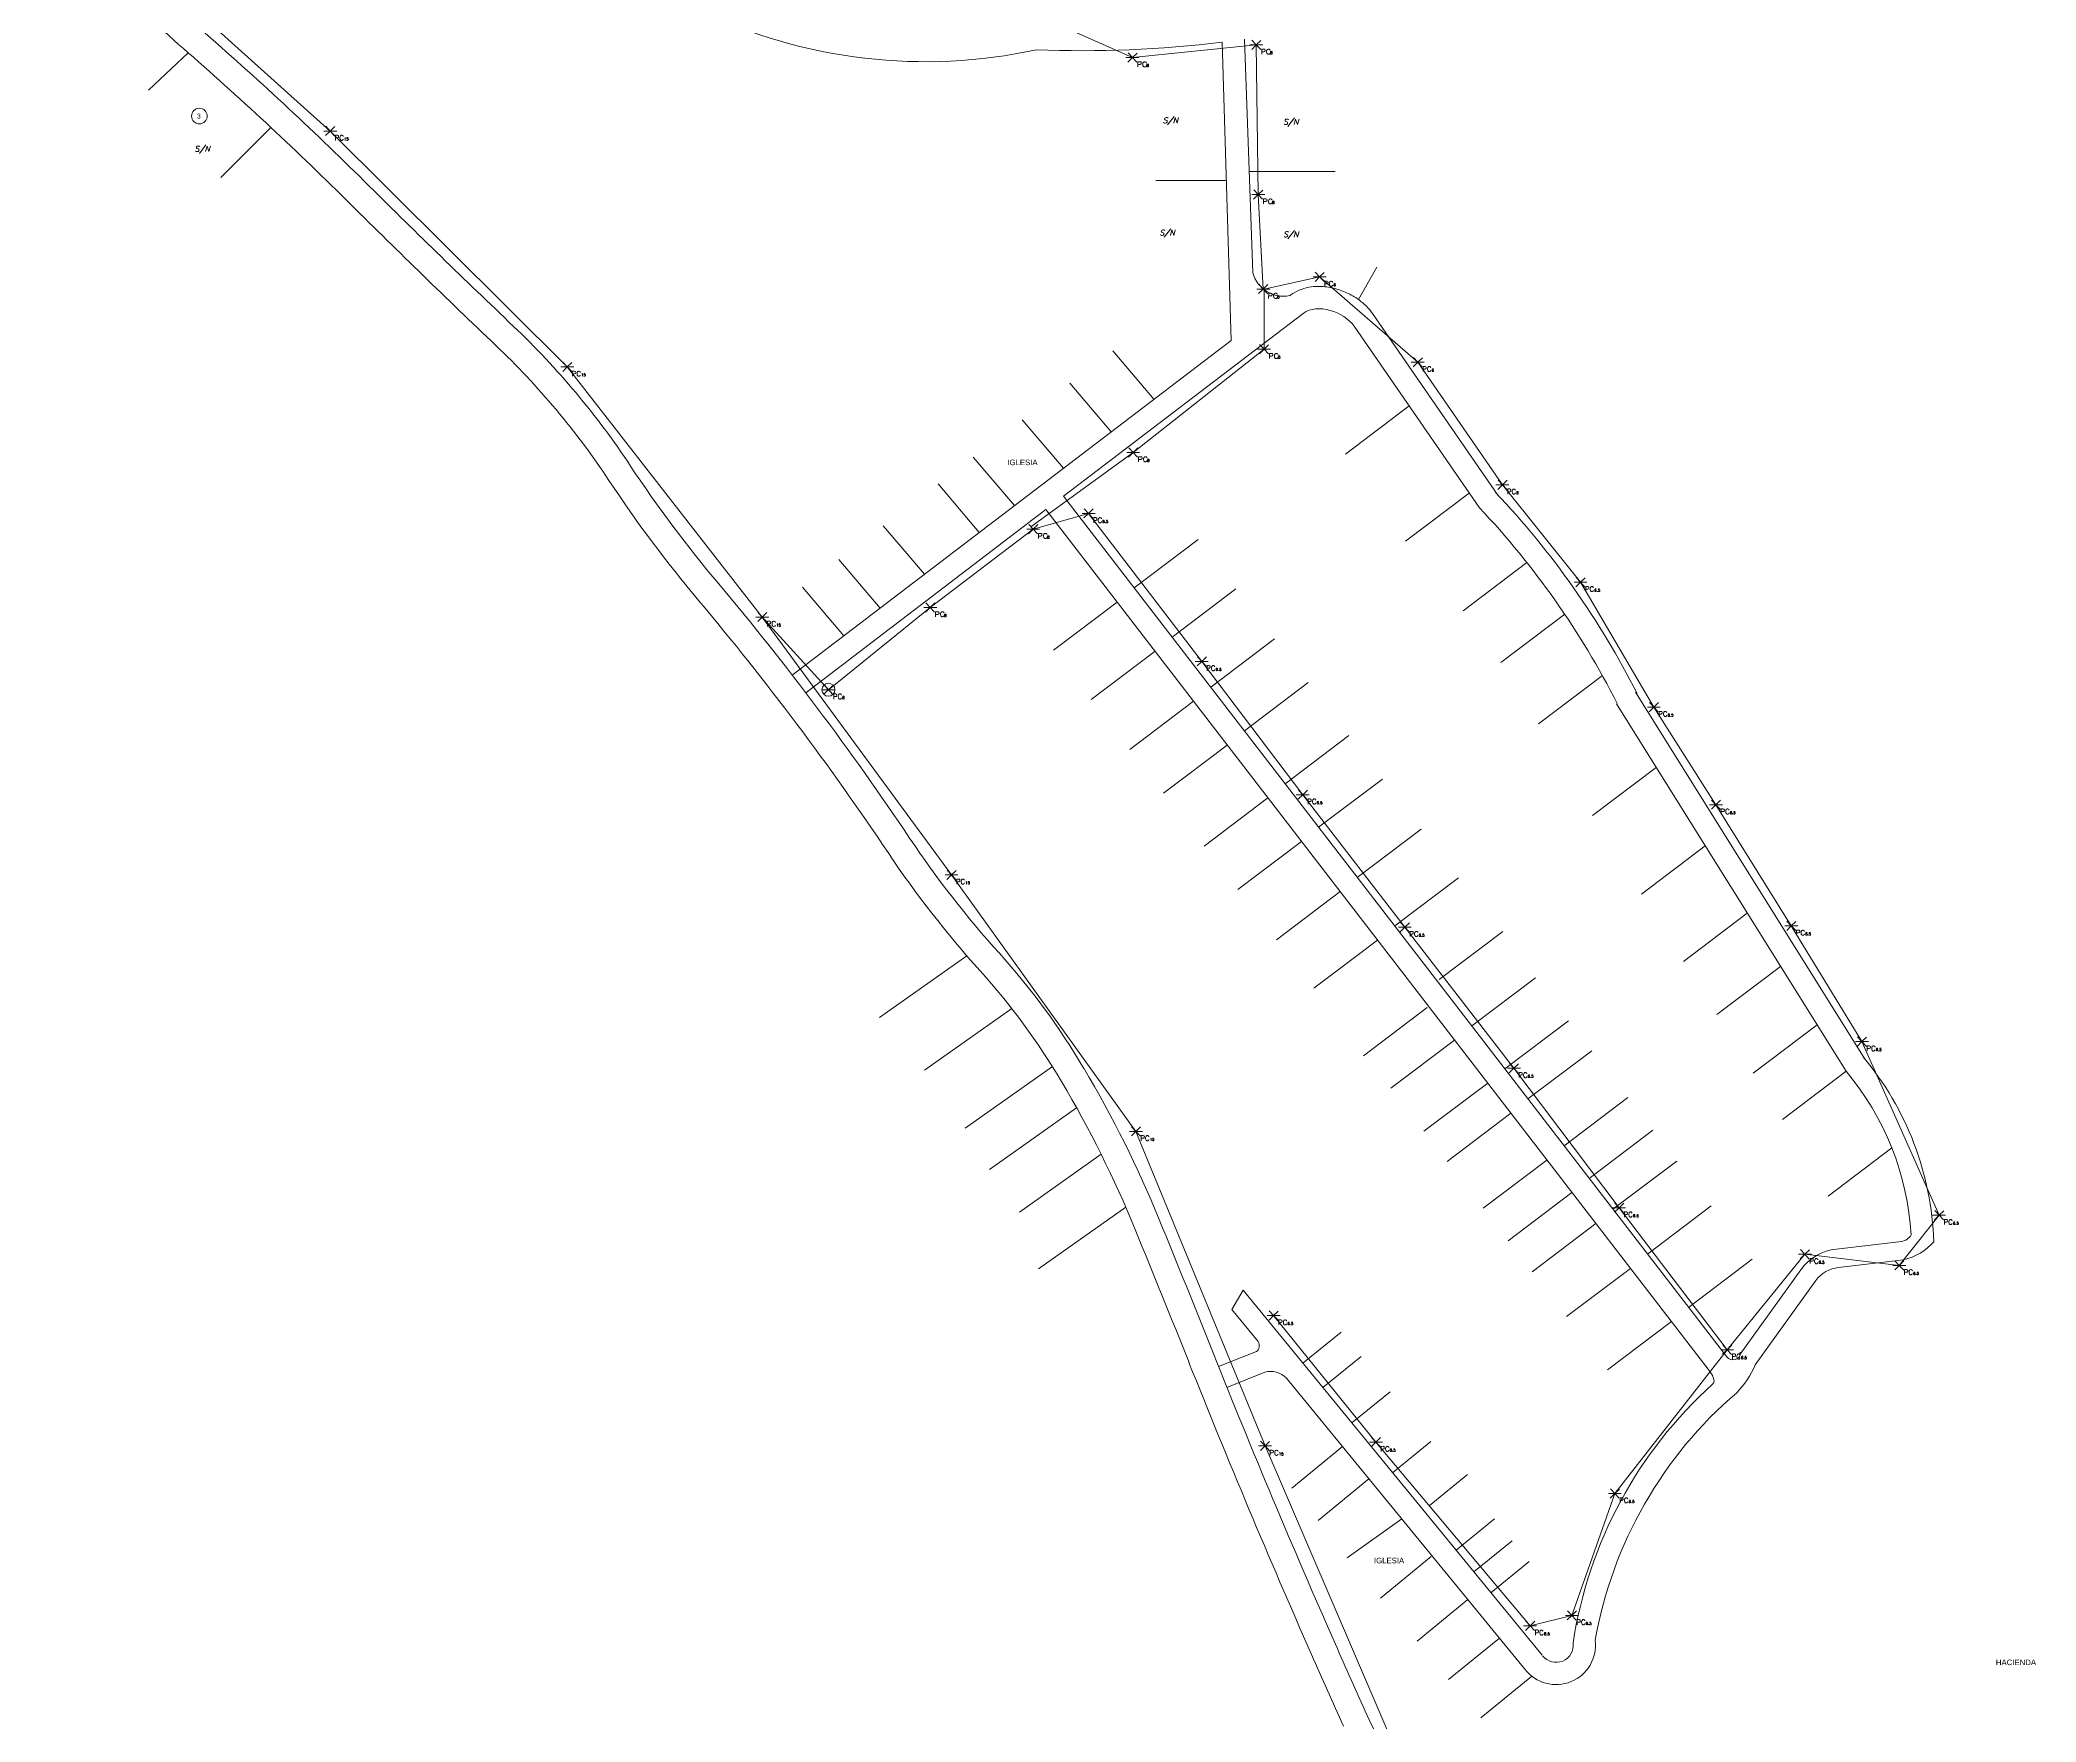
# Model space of a CAD drawing. Header units: metres. Extents: x 274894 to 280157, y 1481353 to 1490589.
# Drawn here: x 278455 to 278993, y 1488866 to 1489319 of the extents above; entities that cross this region are included whole.
import ezdxf
from ezdxf.enums import TextEntityAlignment as Align

# ---------------------------------------------------------------- set-up
doc = ezdxf.new("R2010")
doc.units = ezdxf.units.M
for name, color, linetype, lineweight in [('_ADDRESSDIBUJO', 7, 'Continuous', 0), ('_HOUSECOUNT', 7, 'Continuous', 0), ('_LOTLINE', 4, 'Continuous', 0), ('_POLEPED', 7, 'Continuous', 0), ('_STRAND', 3, 'Continuous', 0)]:
    doc.layers.add(name, color=color, linetype=linetype, lineweight=lineweight)
doc.styles.add('Address', font='ITALICS.shx', dxfattribs={"height": 1.5})
doc.styles.add('ROMANS', font='romans.shx', dxfattribs={"height": 0.2})
doc.styles.get("Standard").update_dxf_attribs({"font": 'arial.ttf'})
doc.styles.add('StrandDistance0', font='ENGINEERING.shx', dxfattribs={"height": 1.5})
doc.styles.add('Style-ENGINEERING', font='ENGINEERING.shx')

# ---------------------------------------------------------------- blocks, each defined once
blk = doc.blocks.new('PC15_E')
at = {"layer": '_POLEPED', "color": 1}
for p, q in [((-1.74, 0), (0, 0)), ((-1.19, 1.27), (0, 0)), ((0, 0), (1.24, 1.22)), ((0, 0), (1.74, 0)), ((-1.24, -1.22), (0, 0)), ((0, 0), (1.19, -1.27))]:
    blk.add_line(p, q, dxfattribs=at)
at = {"layer": '_POLEPED', "linetype": 'Continuous', "style": 'ROMANS'}
for s, height, p in [('PC', 1.391, (1.18, -2.51)), ('15', 0.732, (3.72, -2.51))]:
    blk.add_text(s, height=height, rotation=359.6478, dxfattribs=at).set_placement(p)
blk = doc.blocks.new('*U33')
at = {"layer": '_POLEPED', "linetype": 'Continuous'}
blk.add_line((206328.6, 1519837.21), (206328.59, 1519835.82), dxfattribs=at)
at = {"layer": '_POLEPED', "linetype": 'Continuous', "flags": 128}
blk.add_lwpolyline([(206328.6, 1519837.21), (206329.19, 1519837.21), (206329.39, 1519837.14), (206329.46, 1519837.07), (206329.52, 1519836.94), (206329.52, 1519836.74), (206329.46, 1519836.61), (206329.39, 1519836.54), (206329.19, 1519836.48), (206328.59, 1519836.48)], dxfattribs=at)
blk = doc.blocks.new('PC8_E')
at = {"layer": '_POLEPED', "color": 1}
for p, q in [((-1.74, 0), (0, 0)), ((-1.24, -1.22), (0, 0)), ((-1.19, 1.27), (0, 0)), ((0, 0), (1.24, 1.22)), ((0, 0), (1.74, 0)), ((0, 0), (1.19, -1.27))]:
    blk.add_line(p, q, dxfattribs=at)
at = {"layer": '_POLEPED', "linetype": 'Continuous', "flags": 128}
for points in [[(3.77, -1.47), (3.71, -1.34), (3.57, -1.2), (3.44, -1.13), (3.18, -1.13), (3.04, -1.2), (2.91, -1.33), (2.84, -1.46), (2.78, -1.66), (2.77, -1.99), (2.84, -2.19), (2.9, -2.32), (3.04, -2.46), (3.17, -2.52), (3.43, -2.53), (3.57, -2.46), (3.7, -2.33), (3.77, -2.2)], [(4, -1.78), (3.9, -1.81), (3.86, -1.88), (3.86, -1.95), (3.9, -2.02), (3.97, -2.06), (4.11, -2.09), (4.21, -2.13), (4.28, -2.2), (4.31, -2.27), (4.31, -2.37), (4.28, -2.44), (4.24, -2.48), (4.14, -2.51), (4, -2.51), (3.89, -2.47), (3.86, -2.44), (3.82, -2.37), (3.83, -2.26), (3.86, -2.19), (3.93, -2.13), (4.04, -2.09), (4.18, -2.06), (4.25, -2.02), (4.28, -1.95), (4.28, -1.88), (4.25, -1.81), (4.14, -1.78), (4, -1.78)]]:
    blk.add_lwpolyline(points, dxfattribs=at)
at = {"layer": '_POLEPED', "linetype": 'Continuous'}
blk.add_blockref('*U33', (-206327.14, -1519838.33), dxfattribs=at)
blk = doc.blocks.new('SN')
at = {"layer": '_ADDRESSDIBUJO', "color": 7, "linetype": 'Continuous', "lineweight": 0, "style": 'Address'}
blk.add_text('S/N', height=1.5, dxfattribs=at).set_placement((2, 0), align=Align.CENTER)
blk = doc.blocks.new('HCRES_3')
at = {"layer": '_HOUSECOUNT', "color": 1, "linetype": 'Continuous', "lineweight": 0}
blk.add_circle((0.14, 0), 2.1, dxfattribs=at)
at = {"layer": '_HOUSECOUNT', "color": 7, "linetype": 'Continuous', "lineweight": 0, "style": 'Style-ENGINEERING'}
blk.add_text('3', height=1.35, dxfattribs=at).set_placement((0, 0), align=Align.MIDDLE_CENTER)
blk = doc.blocks.new('PC6.5')
at = {"layer": '_POLEPED', "color": 1}
for p, q in [((-1.74, 0), (0, 0)), ((-1.24, -1.22), (0, 0)), ((-1.19, 1.27), (0, 0)), ((0, 0), (1.24, 1.22)), ((0, 0), (1.74, 0)), ((0, 0), (1.19, -1.27))]:
    blk.add_line(p, q, dxfattribs=at)
at = {"layer": '_POLEPED', "linetype": 'Continuous', "attachment_point": 7, "rotation": 359.6478, "line_spacing_factor": 0.72, "style": 'StrandDistance0'}
for s, insert, char_height in [('\\Fromans;PC', (1.18, -2.51), 1.3914), ('\\Fromans;6.5', (3.72, -2.51), 0.7317)]:
    blk.add_mtext(s, dxfattribs=dict(at, insert=insert, char_height=char_height))
blk = doc.blocks.new('PC6_E')
at = {"layer": '_POLEPED', "color": 1}
for p, q in [((-1.74, 0), (0, 0)), ((-1.24, -1.22), (0, 0)), ((-1.19, 1.27), (0, 0)), ((0, 0), (1.24, 1.22)), ((0, 0), (1.74, 0)), ((0, 0), (1.19, -1.27))]:
    blk.add_line(p, q, dxfattribs=at)
at = {"layer": '_POLEPED', "linetype": 'Continuous', "style": 'ROMANS'}
for s, height, p in [('PC', 1.391, (1.18, -2.51)), ('6', 0.732, (3.72, -2.51))]:
    blk.add_text(s, height=height, rotation=359.6478, dxfattribs=at).set_placement(p)
blk = doc.blocks.new('PC8_N')
at = {"layer": '_POLEPED', "color": 1}
for p, q in [((-1.24, -1.22), (1.24, 1.22)), ((-1.19, 1.27), (1.19, -1.27)), ((-1.74, 0), (1.74, 0))]:
    blk.add_line(p, q, dxfattribs=at)
blk.add_circle((0, 0), 1.74, dxfattribs=at)
at = {"layer": '_POLEPED', "linetype": 'Continuous', "style": 'ROMANS'}
for s, height, p in [('PC', 1.391, (1.18, -2.51)), ('8', 0.732, (3.72, -2.51))]:
    blk.add_text(s, height=height, rotation=359.6478, dxfattribs=at).set_placement(p)

msp = doc.modelspace()

# ---------------------------------------------------------------- linework, layer by layer
at = {"layer": '_LOTLINE'}
for p, q in [((278775.97, 1489238), (278773.56, 1489318.23)), ((278781.76, 1489256.13), (278779.55, 1489319.02)), ((278495.15, 1489315.4), (278484.49, 1489305.35)), ((278517.39, 1489295.31), (278503.94, 1489281.81)), ((278774.44, 1489280.99), (278755.65, 1489280.99)), ((278780.8, 1489283.46), (278803.97, 1489283.46)), ((278810.21, 1489249), (278815.2, 1489257.65)), ((278730.87, 1489196.08), (278795.38, 1489245.25)), ((278809.07, 1489241.81), (278842.81, 1489192.96)), ((278814.01, 1489245.22), (278847.75, 1489196.37)), ((278657.81, 1489147.93), (278775.97, 1489238)), ((278755.17, 1489222.15), (278744.08, 1489235.22)), ((278743.65, 1489213.37), (278732.57, 1489226.45)), ((278823.89, 1489220.36), (278806.72, 1489207.4)), ((278730.8, 1489203.57), (278719.71, 1489216.65)), ((278717.6, 1489193.51), (278706.51, 1489206.58)), ((278708.16, 1489186.31), (278697.07, 1489199.39)), ((278661.45, 1489143.16), (278726.1, 1489192.44)), ((278904.64, 1488960.75), (278726.1, 1489192.44)), ((278909.39, 1488964.41), (278730.87, 1489196.08)), ((278840.08, 1489196.91), (278822.92, 1489183.94)), ((278693.38, 1489175.04), (278682.29, 1489188.12)), ((278767.06, 1489184.36), (278749.89, 1489171.4)), ((278681.46, 1489165.96), (278670.37, 1489179.04)), ((278855.59, 1489178.19), (278838.42, 1489165.22)), ((278671.64, 1489158.48), (278660.55, 1489171.55)), ((278777.26, 1489171.12), (278760.1, 1489158.15)), ((278745.26, 1489167.57), (278728.1, 1489154.6)), ((278865.77, 1489164.28), (278848.6, 1489151.31)), ((278787.63, 1489157.67), (278770.46, 1489144.7)), ((278755.47, 1489154.32), (278738.3, 1489141.36)), ((278796.71, 1489145.88), (278779.54, 1489132.91)), ((278875.9, 1489147.79), (278858.73, 1489134.82)), ((278765.83, 1489140.88), (278748.67, 1489127.91)), ((278879.7, 1489140.14), (278941.54, 1489041.3)), ((278884.79, 1489143.32), (278946.62, 1489044.48)), ((278774.92, 1489129.09), (278757.75, 1489116.12)), ((278807.67, 1489131.66), (278790.5, 1489118.69)), ((278890.39, 1489123.06), (278873.22, 1489110.09)), ((278816.69, 1489119.95), (278799.52, 1489106.98)), ((278785.87, 1489114.87), (278768.71, 1489101.9)), ((278827.09, 1489106.46), (278809.92, 1489093.49)), ((278794.9, 1489103.16), (278777.73, 1489090.19)), ((278903.59, 1489101.96), (278886.42, 1489088.99)), ((278837.16, 1489093.39), (278819.99, 1489080.42)), ((278805.29, 1489089.67), (278788.13, 1489076.7)), ((278914.91, 1489083.85), (278897.75, 1489070.88)), ((278815.37, 1489076.59), (278798.2, 1489063.63)), ((278849.09, 1489078.95), (278831.93, 1489065.98)), ((278704.8, 1489072.37), (278681.31, 1489055.81)), ((278923.88, 1489069.52), (278906.72, 1489056.55)), ((278857.89, 1489066.49), (278840.72, 1489053.52)), ((278716.89, 1489058.19), (278693.39, 1489041.63)), ((278828.78, 1489058.45), (278811.61, 1489045.48)), ((278866.82, 1489054.9), (278849.65, 1489041.93)), ((278933.72, 1489053.8), (278916.55, 1489040.83)), ((278836.09, 1489049.7), (278818.93, 1489036.73)), ((278727.85, 1489042.55), (278704.36, 1489025.99)), ((278873.04, 1489046.83), (278855.87, 1489033.86)), ((278845.03, 1489038.11), (278827.86, 1489025.14)), ((278941.54, 1489041.3), (278924.37, 1489028.33)), ((278734.36, 1489031.47), (278710.87, 1489014.9)), ((278882.77, 1489034.2), (278865.61, 1489021.23)), ((278851.25, 1489030.03), (278834.08, 1489017.06)), ((278889.5, 1489025.46), (278872.34, 1489012.49)), ((278953.83, 1489020.7), (278936.66, 1489007.73)), ((278740.94, 1489018.98), (278718.97, 1489003.35)), ((278860.98, 1489017.4), (278843.81, 1489004.43)), ((278895.93, 1489017.12), (278878.77, 1489004.15)), ((278747.59, 1489004.72), (278724.1, 1488988.15)), ((278867.71, 1489008.67), (278850.54, 1488995.7)), ((278905.23, 1489005.05), (278888.06, 1488992.08)), ((278874.14, 1489000.33), (278856.97, 1488987.36)), ((278883.44, 1488988.26), (278866.27, 1488975.29)), ((278916.27, 1488990.72), (278899.11, 1488977.75)), ((278779.17, 1488982.37), (278776.17, 1488977.17)), ((278859.7, 1488884.19), (278779.17, 1488982.37)), ((278776.17, 1488977.17), (278783.2, 1488968.55)), ((278894.48, 1488973.93), (278877.31, 1488960.96)), ((278795.29, 1488962.72), (278805.61, 1488971.09)), ((278782.76, 1488965.92), (278772.58, 1488961.81)), ((278800.64, 1488956.2), (278810.96, 1488964.57)), ((278785.01, 1488960.36), (278774.83, 1488956.24)), ((278855.06, 1488880.39), (278790.85, 1488958.67)), ((278808.44, 1488946.69), (278818.76, 1488955.06)), ((278805.93, 1488940.29), (278792.26, 1488929.07)), ((278819.44, 1488933.28), (278829.76, 1488941.65)), ((278813.04, 1488931.62), (278799.37, 1488920.4)), ((278829.3, 1488924.4), (278839.62, 1488932.77)), ((278821.88, 1488920.84), (278807.16, 1488910.37)), ((278836.51, 1488912.46), (278846.83, 1488920.83)), ((278841.32, 1488906.61), (278851.64, 1488914.97)), ((278829.85, 1488910.72), (278816.17, 1488899.5)), ((278845.92, 1488900.99), (278856.24, 1488909.36)), ((278839.68, 1488899.14), (278826.01, 1488887.92)), ((278848.17, 1488888.79), (278834.5, 1488877.58)), ((278856.9, 1488878.52), (278843.23, 1488867.31))]:
    msp.add_line(p, q, dxfattribs=at)
for points in [[(278913.02, 1488965.17), (278929.32, 1488987.88, -0.215544), (278938.97, 1488993.45), (278956.43, 1488995.53, 0.241498), (278959.05, 1488997.3, 0.290122)], [(278917.08, 1488962.26), (278933.38, 1488984.96, -0.216875), (278939.51, 1488988.48), (278957.02, 1488990.57, 0.158137), (278965.14, 1488995.43, 0.241498)]]:
    msp.add_lwpolyline(points, format="xyb", dxfattribs=at)
for centre, radius, start, end in [((279001.18, 1489893.62), 768.38, 224.72423, 228.80966), ((278693.62, 1489453.9), 140.92, 244.4464, 282.2516), ((277868.54, 1488599.38), 958.49, 45.20012, 48.80966), ((278735.97, 1489626.9), 310.95, 267.7047, 276.9424), ((277868.54, 1488599.38), 951.49, 45.20012, 48.80966), ((280286.31, 1491034.1), 2472.76, 225.20012, 226.45475), ((280286.31, 1491034.1), 2479.76, 225.20012, 226.45475), ((278790.07, 1489258.5), 8.63, 195.9311, 281.0374), ((278433.1, 1489084.31), 217.23, 33.4898, 46.4548), ((278433.1, 1489084.31), 210.23, 33.4898, 46.4548), ((278902.07, 1489394.6), 345.1, 213.4898, 220.072), ((278902.07, 1489394.6), 352.1, 213.4898, 220.072), ((278678.25, 1489037.74), 226.22, 26.9462, 43.3276), ((278678.25, 1489037.74), 232.22, 26.9462, 43.3276), ((278040.69, 1488669.96), 780.55, 33.78935, 40.07196), ((278040.69, 1488669.96), 773.55, 33.78935, 40.07196), ((278916.29, 1489255.89), 273.01, 213.7893, 222.0465), ((278916.29, 1489255.89), 280.01, 213.7893, 222.0465), ((278569.91, 1488943.5), 193.43, 30.6436, 42.0465), ((278569.91, 1488943.5), 186.43, 30.6436, 42.0465), ((278467.39, 1488882.77), 312.59, 22.2986, 30.6436), ((278883.55, 1488992.73), 81.64, 1.895, 39.9471), ((278467.39, 1488882.77), 305.59, 22.2986, 30.6436), ((278883.55, 1488992.73), 75.64, 3.4611, 39.9471), ((275006.87, 1487463.6), 4052.81, 21.75155, 22.29857), ((275006.87, 1487463.6), 4045.81, 21.75155, 22.29857), ((280965.71, 1489841.13), 2369.83, 201.75155, 203.81257), ((280965.71, 1489841.13), 2362.83, 201.75155, 203.81257), ((278893.61, 1488972.59), 25.65, 316.0887, 336.2486), ((278786.47, 1488954.46), 6.08, 43.8855, 103.8855), ((278984.31, 1488869.67), 117.64, 131.9604, 171.3241), ((278985.92, 1488868.35), 113.69, 130.497, 169.9512), ((280965.71, 1489841.13), 2362.83, 203.81257, 204.32317), ((278863.47, 1488886.83), 10.59, 217.5094, 7.3249), ((278863.47, 1488886.83), 4.59, 217.5094, 7.3249), ((280965.71, 1489841.13), 2369.83, 203.81257, 204.32317), ((278916.86, 1488915.04), 114.4, 204.3232, 250.7971)]:
    msp.add_arc(centre, radius, start, end, dxfattribs=at)
msp.add_open_spline([(278791.72, 1489250.01), (278792.1, 1489250.3), (278792.49, 1489250.56), (278793.75, 1489251.3), (278794.64, 1489251.68), (278796.42, 1489252.21), (278797.31, 1489252.37), (278799.04, 1489252.53), (278799.89, 1489252.53), (278802.01, 1489252.37), (278803.25, 1489252.13), (278805.64, 1489251.43), (278806.79, 1489250.97), (278808.98, 1489249.85), (278810.03, 1489249.18), (278811.83, 1489247.75), (278812.6, 1489247.01), (278813.54, 1489245.87), (278813.78, 1489245.55), (278814.01, 1489245.22)], degree=3, knots=[0, 0, 0, 0, 0.666418, 0.666418, 2.099554, 2.099554, 3.53269, 3.53269, 4.965827, 4.965827, 7.183346, 7.183346, 9.400865, 9.400865, 11.618385, 11.618385, 13.464708, 13.464708, 14.119056, 14.119056, 14.119056, 14.119056], dxfattribs=at)
for points in [[(278795.38, 1489245.25), (278799.11, 1489248.13), (278806.4, 1489245.69), (278809.07, 1489241.81)], [(278783.2, 1488968.55), (278783.76, 1488967.86), (278783.59, 1488966.25), (278782.76, 1488965.92)], [(278909.39, 1488964.41), (278910.39, 1488963.11), (278913.28, 1488963.5), (278913.02, 1488965.71)], [(278905.66, 1488957.15), (278906.58, 1488957.99), (278905.4, 1488959.76), (278904.64, 1488960.75)]]:
    msp.add_open_spline(points, degree=3, dxfattribs=at)
at = {"layer": '_STRAND'}
for p, q in [((278481.34, 1489341.13), (278533.4, 1489294.33)), ((278724.1, 1489325.32), (278749.39, 1489314.1)), ((278749.39, 1489314.1), (278782.74, 1489317.51)), ((278782.74, 1489317.51), (278783.25, 1489277.22)), ((278533.4, 1489294.33), (278597.23, 1489230.84)), ((278783.25, 1489277.22), (278784.61, 1489251.81)), ((278784.82, 1489251.81), (278799.79, 1489255.06)), ((278784.82, 1489235.61), (278784.82, 1489251.81)), ((278799.79, 1489255.06), (278826.21, 1489232.1)), ((278749.59, 1489207.81), (278784.82, 1489235.61)), ((278597.23, 1489230.84), (278649.74, 1489163.54)), ((278826.21, 1489232.1), (278849, 1489199.12)), ((278722.05, 1489187.81), (278749.59, 1489207.81)), ((278849, 1489199.12), (278870.02, 1489172.89)), ((278722.65, 1489187.18), (278694.94, 1489166.1)), ((278737.57, 1489191.41), (278722.65, 1489187.18)), ((278768.06, 1489151.59), (278737.57, 1489191.41)), ((278870.02, 1489172.89), (278889.76, 1489139.28)), ((278667.54, 1489143.97), (278694.94, 1489166.1)), ((278649.74, 1489163.54), (278700.67, 1489094.15)), ((278649.74, 1489163.54), (278667.54, 1489143.97)), ((278795.25, 1489115.71), (278768.06, 1489151.59)), ((278889.76, 1489139.28), (278906.5, 1489113.03)), ((278822.73, 1489080.07), (278795.25, 1489115.71)), ((278906.5, 1489113.03), (278926.78, 1489080.42)), ((278700.67, 1489094.15), (278750.33, 1489025.12)), ((278852.09, 1489042.1), (278822.73, 1489080.07)), ((278926.78, 1489080.42), (278945.8, 1489049.27)), ((278945.8, 1489049.27), (278966.57, 1489002.56)), ((278880.42, 1489004.58), (278852.09, 1489042.1)), ((278750.33, 1489025.12), (278785.08, 1488940.46)), ((278909.51, 1488966.38), (278880.42, 1489004.58)), ((278966.57, 1489002.56), (278955.85, 1488989.05)), ((278930.43, 1488992.04), (278909.51, 1488966.38)), ((278955.85, 1488989.05), (278930.43, 1488992.04)), ((278787.4, 1488975.55), (278814.94, 1488941.49)), ((278879.26, 1488927.66), (278909.51, 1488966.38)), ((278785.08, 1488940.46), (278820.66, 1488857.83)), ((278814.94, 1488941.49), (278856.45, 1488892.07)), ((278867.7, 1488894.86), (278879.26, 1488927.66)), ((278856.45, 1488892.07), (278867.7, 1488894.86))]:
    msp.add_line(p, q, dxfattribs=at)

# ---------------------------------------------------------------- block references
at = {"layer": '_LOTLINE'}
for name, p in [('HCRES_3', (278498.03, 1489298.34)), ('SN', (278757.6, 1489296.48)), ('SN', (278790.03, 1489296.05)), ('SN', (278496.94, 1489288.79)), ('SN', (278756.72, 1489266.24)), ('SN', (278790.03, 1489265.78)), ('PC6.5', (278930.43, 1488992.04))]:
    msp.add_blockref(name, p, dxfattribs=at)
at = {"layer": '_POLEPED'}
for name, p in [('PC8_E', (278782.74, 1489317.51)), ('PC8_E', (278749.39, 1489314.1)), ('PC15_E', (278533.4, 1489294.33)), ('PC8_E', (278783.25, 1489277.22)), ('PC8_E', (278784.61, 1489251.81)), ('PC6_E', (278799.79, 1489255.06)), ('PC8_E', (278784.82, 1489235.61)), ('PC15_E', (278597.23, 1489230.84)), ('PC6_E', (278826.21, 1489232.1)), ('PC8_E', (278749.59, 1489207.81)), ('PC6_E', (278849, 1489199.12)), ('PC6.5', (278737.57, 1489191.41)), ('PC8_E', (278722.65, 1489187.18)), ('PC6.5', (278870.02, 1489172.89)), ('PC8_E', (278694.94, 1489166.1)), ('PC15_E', (278649.74, 1489163.54)), ('PC6.5', (278768.06, 1489151.59)), ('PC8_N', (278667.54, 1489143.98)), ('PC6.5', (278889.76, 1489139.28)), ('PC6.5', (278795.25, 1489115.71)), ('PC6.5', (278906.5, 1489113.03)), ('PC15_E', (278700.67, 1489094.15)), ('PC6.5', (278822.73, 1489080.07)), ('PC6.5', (278926.78, 1489080.42)), ('PC6.5', (278945.8, 1489049.27)), ('PC6.5', (278852.09, 1489042.1)), ('PC15_E', (278750.33, 1489025.12)), ('PC6.5', (278880.42, 1489004.58)), ('PC6.5', (278966.57, 1489002.56)), ('PC6.5', (278955.85, 1488989.05)), ('PC6.5', (278787.4, 1488975.55)), ('PC6.5', (278909.51, 1488966.38)), ('PC15_E', (278785.08, 1488940.46)), ('PC6.5', (278814.94, 1488941.49)), ('PC6.5', (278879.26, 1488927.66)), ('PC6.5', (278856.45, 1488892.07)), ('PC6.5', (278867.7, 1488894.86))]:
    msp.add_blockref(name, p, dxfattribs=at)

# ---------------------------------------------------------------- texts
at = {"layer": '_ADDRESSDIBUJO'}
for s, p in [('IGLESIA', (278715.7, 1489204.41)), ('IGLESIA', (278814.41, 1488908.88)), ('HACIENDA ', (278981.85, 1488881.49))]:
    msp.add_text(s, height=1.5, dxfattribs=at).set_placement(p)

doc.saveas('drawing.dxf')
